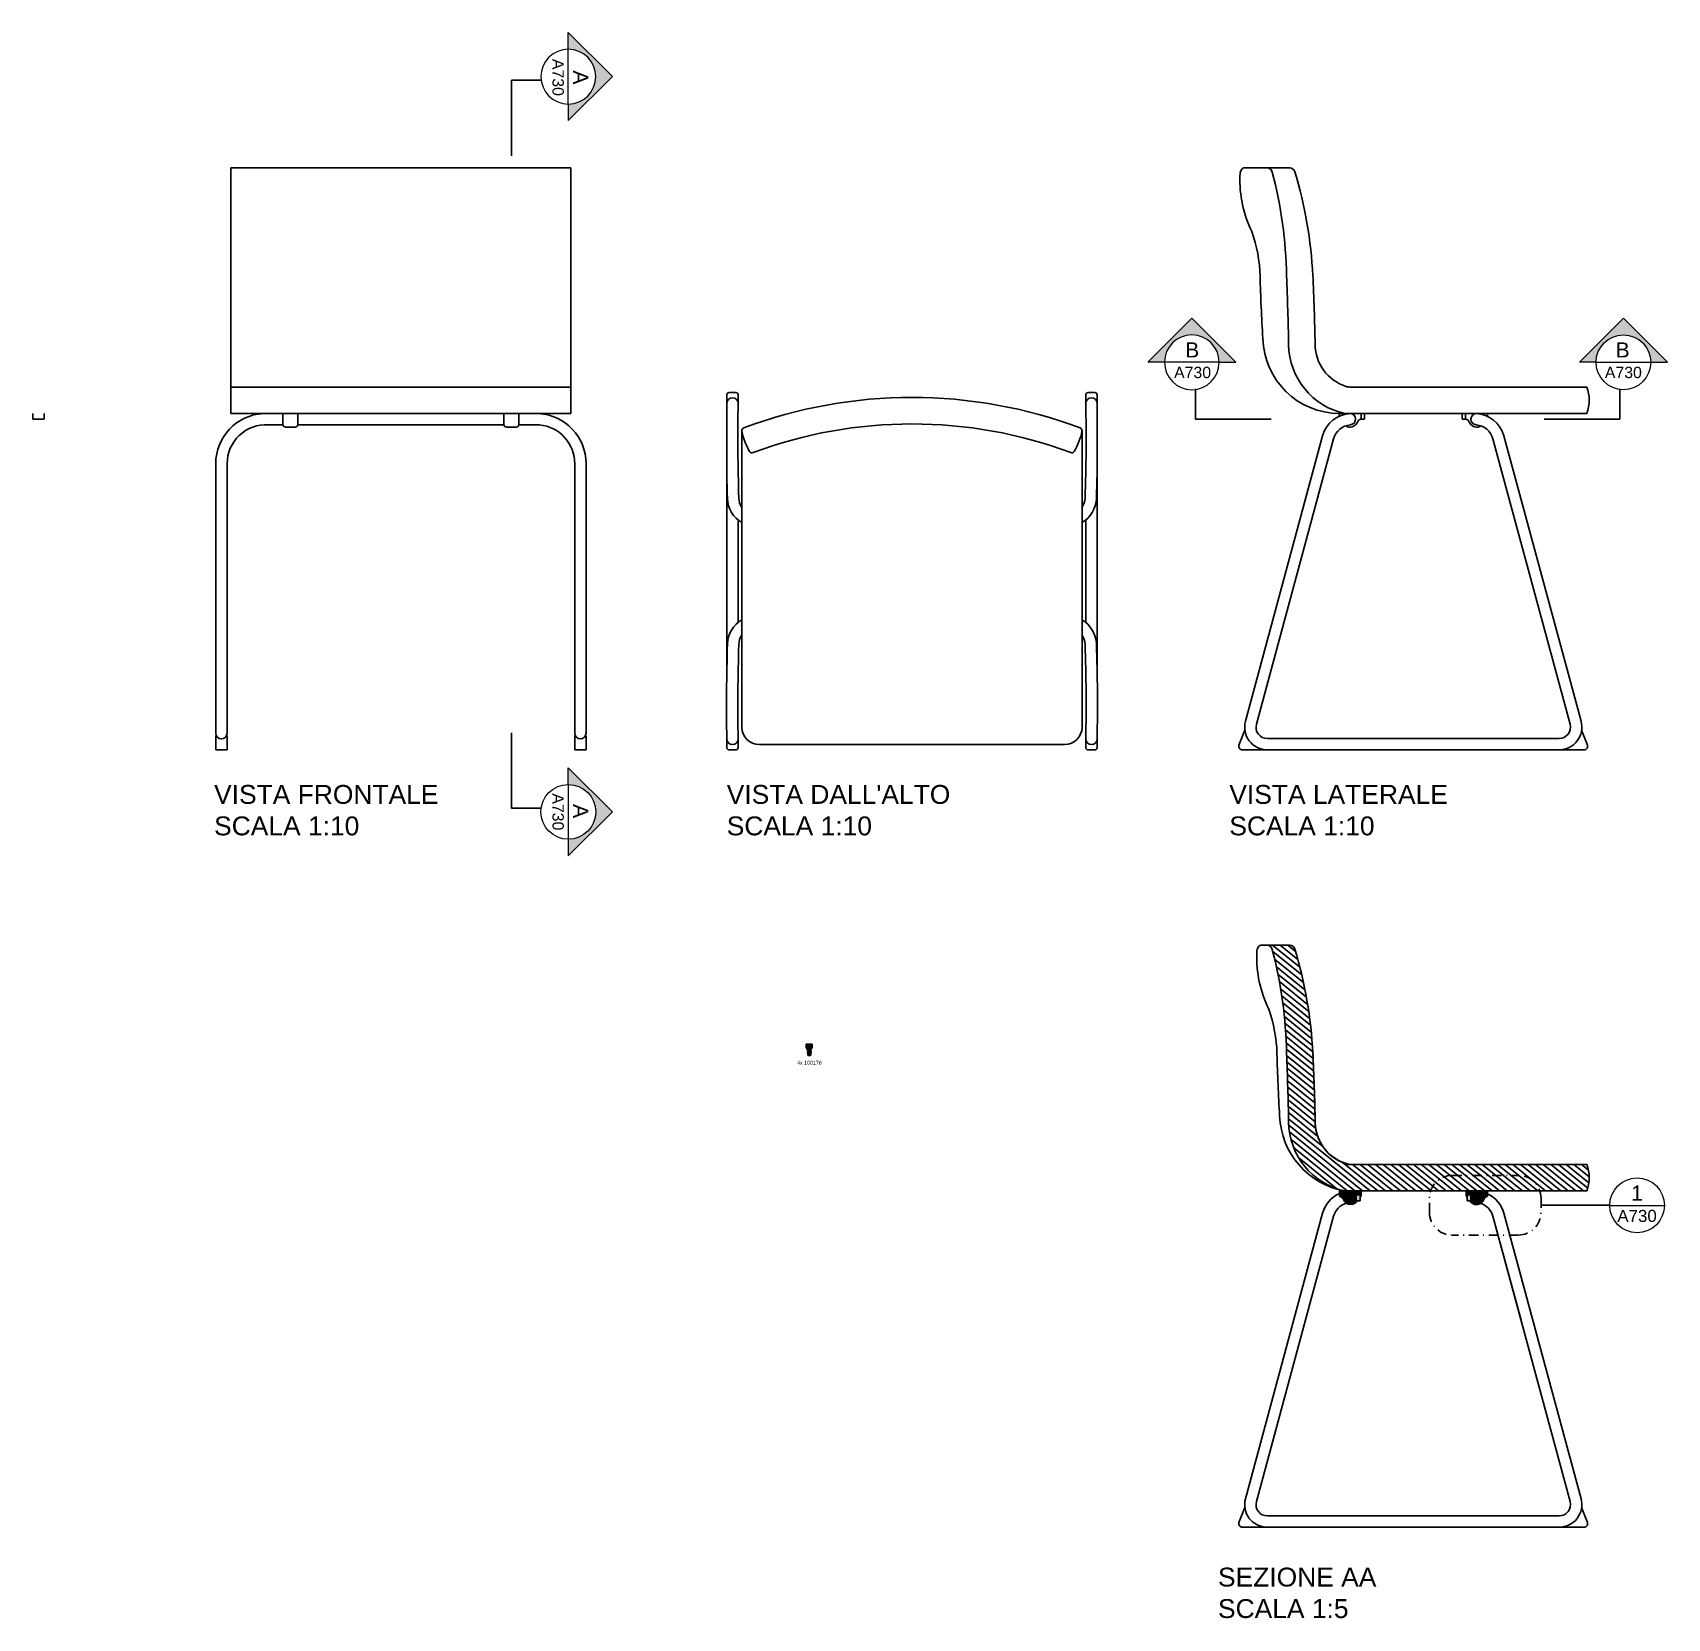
# Model space of a CAD drawing. Header units: millimetres. Extents: x 26 to 793, y -110 to 100.
# Drawn here: x 26 to 242.3, y -109.8 to 100 of the extents above; entities that cross this region are included whole.
import ezdxf
from ezdxf.enums import TextEntityAlignment as Align

# ---------------------------------------------------------------- set-up
doc = ezdxf.new("R2010")
doc.units = ezdxf.units.MM
doc.linetypes.add('TRATTOPUNTO2', pattern=[12.7, 6.35, -3.175, 0, -3.175])
doc.layers.add('A-ANNO-SYMB', color=202, linetype='Continuous', lineweight=18)
for name, color, linetype in [('CONTORNO SEZIONI', 26, 'TRATTOPUNTO2'), ('SIMBOLI', 201, 'Continuous'), ('VITI', 240, 'Continuous')]:
    doc.layers.add(name, color=color, linetype=linetype)
doc.styles.add('ARIAL', font='arial.ttf')
doc.styles.get("Standard").update_dxf_attribs({"font": 'arial.ttf'})

# ---------------------------------------------------------------- blocks, each defined once
blk = doc.blocks.new('SYMBOL')
at = {"layer": 'A-ANNO-SYMB', "linetype": 'Continuous', "lineweight": 20}
h = blk.add_hatch(color=256, dxfattribs=at)
h.dxf.hatch_style = 1
h.paths.add_polyline_path([(11.206, 4.948), (11.316, 4.948, -1), (11.678, 4.948), (11.788, 4.948), (11.497, 5.241)])
at = {"linetype": 'Continuous', "lineweight": 20}
blk.add_line((11.316, 4.948), (11.678, 4.948), dxfattribs=at)
at = {"layer": 'A-ANNO-SYMB', "linetype": 'Continuous', "lineweight": 20}
for p, q in [((11.206, 4.948), (11.497, 5.241)), ((11.788, 4.948), (11.497, 5.241)), ((11.316, 4.948), (11.206, 4.948)), ((11.678, 4.948), (11.788, 4.948))]:
    blk.add_line(p, q, dxfattribs=at)
blk.add_circle((11.497, 4.948), 0.181, dxfattribs=at)
for tag, p in [('TAVOLA', (11.497, 5.08)), ('SEZIONE', (11.497, 4.918))]:
    blk.add_attdef(tag, text='', height=0.1, dxfattribs=at).set_placement(p, align=Align.TOP_CENTER)
blk = doc.blocks.new('DETAGLI')
at = {"layer": 'A-ANNO-SYMB', "linetype": 'Continuous'}
blk.add_line((486.66, 356.17), (504.76, 356.17), dxfattribs=at)
blk.add_circle((495.71, 356.17), 9.05, dxfattribs=at)
for tag, p in [('TAVOLA', (495.71, 362.76)), ('SEZIONE', (495.71, 354.67))]:
    blk.add_attdef(tag, text='', height=5, dxfattribs=at).set_placement(p, align=Align.TOP_CENTER)

msp = doc.modelspace()

# ---------------------------------------------------------------- hatches: boundary and pattern name
h = msp.add_hatch()
h.set_pattern_fill('ANSI31', color=256, scale=0.2, angle=96)
h.paths.add_polyline_path([(213.8, -51.18), (222.56, -51.18, -0.321046), (225.4, -53.21), (231.61, -53.21, 0.19078), (231.61, -49.71), (200.25, -49.71, -0.078125), (199.77, -49.64, -0.144481), (197.01, -47.75, -0.168564), (195.68, -44.2, -0.006127), (195.67, -44.06, 0.002578), (195.56, -39.59, 0.003558), (195.38, -34.98, 0.058333), (193, -21.25, 0.3395), (192.27, -20.71), (189.31, -20.71, -0.358489), (189.99, -21.28, -0.060772), (191.89, -35.02, -0.005292), (192.17, -44.11, 0.350772), (199.62, -53.22), (200.25, -53.21), (201.75, -53.21), (210.96, -53.21, -0.321046)])
h.paths.add_polyline_path([(231.61, -49.71), (200.25, -49.71, -0.346927), (195.68, -44.2, 0.007116), (195.38, -34.98, 0.058333), (193, -21.25, 0.3395), (192.31, -20.71), (189.31, -20.71, -0.358489), (189.99, -21.28, -0.060772), (191.89, -35.02, -0.005292), (192.17, -44.11, 0.350772), (199.62, -53.22), (231.61, -53.21, 0.190721)])
h.paths.add_polyline_path([(213.8, -51.18, 0.321046), (210.96, -53.21), (225.4, -53.21, 0.321046), (222.56, -51.18)], flags=16)
h.paths.add_polyline_path([(231.61, -49.71), (200.25, -49.71, -0.078125), (199.77, -49.64, -0.144481), (197.01, -47.75, -0.168564), (195.68, -44.2, -0.006127), (195.67, -44.06, 0.002578), (195.56, -39.59, 0.003558), (195.38, -34.98, 0.058333), (193, -21.25, 0.325065), (192.31, -20.71), (189.31, -20.71, -0.358489), (189.99, -21.28, -0.060772), (191.89, -35.02, -0.005292), (192.17, -44.11, 0.350772), (199.62, -53.22), (200.25, -53.21), (201.75, -53.21), (210.96, -53.21, -0.321046), (213.8, -51.18), (222.56, -51.18, -0.321046), (225.4, -53.21), (231.61, -53.21, 0.19078)])
h = msp.add_hatch(color=240)
h.dxf.hatch_style = 1
h.paths.add_polyline_path([(129.14, -33.82), (128.34, -33.82), (128.34, -34.32), (129.14, -34.32)])
h = msp.add_hatch()
h.set_pattern_fill('ANSI31', color=256, scale=0.2, angle=96)
h.paths.add_polyline_path([(222.56, -51.18), (213.8, -51.18, 0.321046), (210.96, -53.21), (225.4, -53.21, 0.321046)])
h = msp.add_hatch()
h.set_pattern_fill('ANSI31', color=256, scale=0.05, angle=96)
h.paths.add_polyline_path([(201.09, -53.93), (201.12, -53.93), (201.12, -53.73), (201.62, -53.73), (201.62, -54.01, -0.037877), (201.75, -53.92), (201.75, -53.21), (200.25, -53.21), (198.92, -53.22), (198.92, -53.92, -0.217808), (199.45, -54.44, 0.277349), (200.37, -55.03, 0.251505), (201.23, -54.53), (201.12, -54.53), (201.12, -54.33), (201.09, -54.33, -7.364064)])
h.paths.add_polyline_path([(218.49, -53.21), (215.65, -53.21), (215.65, -53.92, -0.03793), (215.79, -54.01), (215.79, -53.73), (216.29, -53.73), (216.29, -53.93), (216.31, -53.93, -7.364064), (216.32, -54.33), (216.29, -54.33), (216.29, -54.53), (216.17, -54.53, 0.251505), (217.04, -55.03, 0.140077), (217.59, -54.85, 0.132138), (217.96, -54.44, -0.217808), (218.49, -53.92), (218.49, -53.6)])
h = msp.add_hatch()
h.set_pattern_fill('ANSI31', color=256, scale=0.029, angle=96)
h.paths.add_polyline_path([(201.09, -54.33), (201.05, -54.33), (201.05, -54.36), (201.04, -54.39), (201.03, -54.39), (201.02, -54.33), (200.95, -54.33), (200.96, -54.36), (200.95, -54.39), (200.93, -54.39), (200.92, -54.33), (200.85, -54.33), (200.85, -54.36), (200.84, -54.39), (200.83, -54.39), (200.82, -54.33), (200.77, -54.33, -0.01179), (200.76, -54.35), (200.76, -54.36), (200.75, -54.39), (200.73, -54.39), (200.73, -54.38, -3.243036), (200.74, -53.88), (200.75, -53.86), (200.76, -53.86), (200.77, -53.93), (200.85, -53.93), (200.84, -53.9), (200.85, -53.86), (200.87, -53.86), (200.88, -53.93), (200.94, -53.93), (200.94, -53.9), (200.95, -53.86), (200.96, -53.86), (200.97, -53.93), (201.05, -53.93), (201.04, -53.9), (201.05, -53.86), (201.07, -53.86, 6.303567)])
h.paths.add_polyline_path([(216.34, -53.86), (216.35, -53.86), (216.36, -53.9), (216.36, -53.93), (216.43, -53.93), (216.44, -53.86), (216.46, -53.86), (216.47, -53.9), (216.46, -53.93), (216.52, -53.93), (216.54, -53.86), (216.55, -53.86), (216.56, -53.9), (216.56, -53.93), (216.63, -53.93), (216.64, -53.86), (216.66, -53.86), (216.66, -53.88, -3.243036), (216.67, -54.38), (216.67, -54.39), (216.65, -54.39), (216.65, -54.36), (216.65, -54.35, -0.01179), (216.64, -54.33), (216.59, -54.33), (216.58, -54.39), (216.56, -54.39), (216.55, -54.36), (216.56, -54.33), (216.48, -54.33), (216.47, -54.39), (216.45, -54.39), (216.45, -54.36), (216.45, -54.33), (216.39, -54.33), (216.38, -54.39), (216.36, -54.39), (216.35, -54.36), (216.36, -54.33), (216.32, -54.33, 6.303567)])
h = msp.add_hatch(color=240)
h.dxf.hatch_style = 1
h.paths.add_polyline_path([(201.62, -53.73), (201.12, -53.73), (201.12, -54.53), (201.62, -54.53)])
h.paths.add_polyline_path([(216.29, -53.73), (215.79, -53.73), (215.79, -54.53), (216.29, -54.53)])

# ---------------------------------------------------------------- linework, layer by layer
for p, q in [((52.21, 82.13), (97.21, 82.13)), ((52.21, 49.63), (52.21, 82.13)), ((97.21, 49.63), (97.21, 82.13)), ((186.25, 82.13), (192.31, 82.13)), ((52.21, 53.13), (97.21, 53.13)), ((52.21, 53.13), (95.21, 53.13)), ((117.83, 52.1), (117.83, 50.95)), ((118.58, 52.4), (118.13, 52.4)), ((118.58, 52.4), (119.03, 52.4)), ((119.33, 52.1), (119.33, 50.95)), ((165.33, 52.1), (165.33, 50.95)), ((166.08, 52.4), (165.63, 52.4)), ((166.08, 52.4), (166.53, 52.4)), ((166.83, 52.1), (166.83, 50.95)), ((200.25, 53.13), (231.61, 53.13)), ((231.61, 53.13), (200.25, 53.13)), ((117.83, 50.95), (117.83, 44.7)), ((166.83, 50.95), (166.83, 44.7)), ((25.99, 48.9), (25.99, 49.63)), ((25.99, 48.9), (27.48, 48.9)), ((27.49, 48.9), (27.49, 49.63)), ((52.21, 49.63), (97.21, 49.63)), ((57.16, 48.15), (59.09, 48.15)), ((60.09, 49.63), (59.09, 49.63)), ((59.09, 49.63), (59.09, 48.15)), ((59.49, 47.83), (60.7, 47.83)), ((61.09, 48.15), (61.09, 49.63)), ((61.09, 48.15), (88.33, 48.14)), ((88.33, 48.15), (88.33, 49.63)), ((89.94, 47.83), (88.72, 47.83)), ((90.33, 49.63), (90.33, 48.15)), ((90.33, 48.14), (93.03, 48.13)), ((200.35, 49.63), (198.85, 49.63)), ((198.85, 49.63), (198.85, 49.26)), ((198.92, 49.63), (231.61, 49.63)), ((200.25, 49.63), (201.75, 49.63)), ((201.68, 48.9), (202.2, 48.9)), ((201.75, 49.63), (201.75, 48.93)), ((202.2, 48.9), (202.2, 49.63)), ((215.11, 48.9), (215.11, 49.63)), ((215.65, 48.9), (215.11, 48.9)), ((215.59, 49.62), (215.59, 48.93)), ((218.49, 49.63), (218.49, 49.25)), ((119.83, 8.13), (119.83, 47.37)), ((164.83, 47.38), (164.83, 8.13)), ((166.83, 47.36), (166.83, 47.36)), ((166.83, 47.36), (166.83, 47.36)), ((196.67, 46.68), (186.45, 8.92)), ((198.12, 46.28), (187.9, 8.52)), ((219.19, 46.28), (229.41, 8.52)), ((220.64, 46.68), (230.86, 8.92)), ((50.21, 7.33), (50.21, 42.98)), ((51.71, 43.02), (51.71, 7.33)), ((97.71, 43.02), (97.71, 7.33)), ((99.21, 42.98), (99.21, 7.33)), ((117.83, 41.93), (117.83, 15.73)), ((119.33, 41.84), (119.33, 41.81)), ((165.33, 41.84), (165.33, 41.81)), ((166.83, 41.93), (166.83, 15.73)), ((119.33, 35.54), (119.33, 22.03)), ((165.33, 35.54), (165.33, 22.03)), ((50.21, 5.13), (50.21, 6.95)), ((51.71, 6.95), (51.71, 5.13)), ((97.71, 6.95), (97.71, 5.13)), ((99.21, 5.13), (99.21, 6.95)), ((99.21, 6.95), (99.21, 5.13)), ((117.83, 5.43), (117.83, 6.58)), ((119.33, 5.43), (119.33, 6.58)), ((165.33, 5.43), (165.33, 6.58)), ((166.83, 5.43), (166.83, 6.58)), ((185.6, 5.76), (186.37, 7.74)), ((189.35, 6.63), (227.96, 6.63)), ((231.71, 5.76), (230.94, 7.74)), ((51.71, 5.13), (50.21, 5.13)), ((99.21, 5.13), (97.71, 5.13)), ((118.58, 5.13), (118.13, 5.13)), ((118.58, 5.13), (119.03, 5.13)), ((162.53, 5.83), (122.12, 5.83)), ((166.08, 5.13), (165.63, 5.13)), ((166.08, 5.13), (166.53, 5.13)), ((186.08, 5.13), (231.23, 5.13)), ((188.48, -20.71), (192.31, -20.71)), ((200.25, -49.71), (231.61, -49.71)), ((200.25, -53.21), (198.92, -53.22)), ((198.92, -53.22), (198.92, -53.92)), ((200.25, -53.21), (201.75, -53.21)), ((201.75, -53.21), (231.61, -53.21)), ((201.75, -53.21), (201.75, -53.91)), ((215.65, -53.92), (215.65, -53.21)), ((218.49, -53.22), (218.49, -53.6)), ((218.49, -53.6), (218.49, -53.92)), ((196.67, -56.17), (186.45, -93.93)), ((220.64, -56.17), (224.47, -70.33)), ((220.64, -56.17), (230.86, -93.93)), ((198.12, -56.56), (187.9, -94.32)), ((219.19, -56.56), (222.92, -70.33)), ((219.19, -56.56), (229.41, -94.32)), ((185.6, -97.08), (186.37, -95.11)), ((231.71, -97.08), (230.94, -95.11)), ((189.35, -96.21), (227.96, -96.21)), ((186.08, -97.71), (231.23, -97.71))]:
    msp.add_line(p, q)
for points in [[(185.73, 81.09, 0.124073), (187.3, 73.7, -0.078084), (188.39, 67.79)], [(185.73, 81.09, -0.033702), (185.75, 81.45, -0.121267), (186, 82, -0.091544)], [(189.99, 81.57, -0.060772), (191.89, 67.83, -1.813848)], [(193, 81.6, -0.058333), (195.38, 67.86)], [(188.39, 67.79, 0.009067), (188.75, 59.57, 0.40665), (198.92, 49.63, 0.370559)], [(191.89, 67.83, -0.005292), (192.17, 58.74, 0.350506), (199.61, 49.63, 0.334948)], [(195.39, 67.97, -0.005303), (195.67, 58.79, 0.323362), (199.77, 53.21, 0.323362)], [(231.61, 53.13, -0.19078), (231.61, 49.63, -1.073946)], [(164.58, 47.73, 0.180847), (120.07, 47.73)], [(163.36, 44.45, 0.180847), (121.3, 44.45, 0.180847)], [(199.74, 48, 0.142039), (200.3, 47.82)], [(201.75, 48.93, 0.217808), (201.22, 48.41, -0.277349), (200.3, 47.82, 6.393258)], [(215.59, 48.93, -0.217808), (216.12, 48.41, 0.277349), (217.04, 47.82, -6.393258)], [(217.59, 48, -0.140077), (217.04, 47.82)], [(187.96, -21.75, -0.033702), (187.98, -21.39, -0.121267), (188.23, -20.85, -0.091544)], [(231.61, -53.21), (199.62, -53.22, -0.350772), (192.17, -44.11, 0.005292), (191.89, -35.02, 0.060772), (189.99, -21.28, 0.358489), (189.31, -20.71), (192.31, -20.71, -0.3395), (193, -21.25, -0.058333), (195.38, -34.98, -0.007116), (195.68, -44.2, 0.346927), (200.25, -49.71), (231.61, -49.71, -0.190721), (231.61, -53.21, -0.418735)], [(189.99, -21.28, -0.060772), (191.89, -35.02, -1.813848)], [(193, -21.25, -0.058333), (195.38, -34.98)], [(187.96, -21.75, 0.124073), (189.53, -29.15, -0.078084), (190.62, -35.06)], [(190.62, -35.06, 0.009067), (190.98, -43.28, 0.353702), (199.62, -53.22, 0.370559)], [(191.89, -35.02, -0.005292), (192.17, -44.11, 0.350772), (199.62, -53.22, 0.334948)], [(195.39, -34.87, -0.005303), (195.67, -44.06, 0.323362), (199.77, -49.64, 0.323362)], [(231.61, -49.71, -0.19078), (231.61, -53.21, -1.073946)], [(198.92, -53.92, -0.217808), (199.45, -54.44, 0.277349), (200.37, -55.03, -6.393258)], [(201.75, -53.92, 0.03793), (201.61, -54.01, 0.03793)], [(215.65, -53.92, -0.03793), (215.79, -54.01, -0.03793)], [(218.49, -53.92, 0.217808), (217.96, -54.44, -0.277349), (217.04, -55.03, 6.393258)], [(201.23, -54.53, -0.251505), (200.37, -55.03)], [(216.17, -54.53, 0.251505), (217.04, -55.03)], [(217.59, -54.85, -0.140077), (217.04, -55.03)]]:
    msp.add_lwpolyline(points, format="xyb")
msp.add_circle((59.09, 48.15), 6.661338147750939e-16)
for centre, radius, start, end in [((186.25, 81.83), 0.3, 90, 145.5875), ((189.31, 81.43), 0.7, 11.1113, 90), ((192.29, 81.38), 0.747, 16.4802, 88.5104), ((118.13, 52.1), 0.3, 90, 180), ((119.03, 52.1), 0.3, 0, 90), ((165.63, 52.1), 0.3, 90, 180), ((166.53, 52.1), 0.3, 0, 90), ((200.25, 54.69), 1.56, 252.1313, 270), ((118.58, 50.95), 0.75, 0, 180), ((118.58, 50.95), 0.75, 0, 180), ((359.23, 46.38), 239.94, 178.9087, 181.8937), ((-74.57, 46.38), 239.94, 358.1063, 1.0913), ((166.08, 50.95), 0.75, 0, 180), ((166.08, 50.95), 0.75, 0, 180), ((56.87, 42.98), 6.66, 93.1691, 179.9962), ((56.87, 43), 5.15, 86.731, 180.2333), ((59.49, 48.23), 0.4, 192.3202, 270), ((60.7, 48.23), 0.4, 270, 347.6798), ((88.72, 48.23), 0.4, 192.3202, 270), ((89.94, 48.23), 0.4, 270, 347.6798), ((92.55, 42.98), 6.66, 0.0038, 86.8309), ((92.56, 43), 5.15, 359.7667, 84.7662), ((120.2, 47.37), 0.376, 110.5392, 189.9241), ((164.45, 47.37), 0.376, 350.0759, 69.4608), ((200.53, 45.63), 4, 92.4779, 164.8639), ((200.53, 45.63), 2.5, 94.5223, 164.8496), ((200.27, 48.88), 0.756, 272.431, 91.5431), ((217.04, 48.88), 0.756, 88.4569, 267.569), ((216.78, 45.63), 4, 15.1361, 87.5221), ((216.78, 45.63), 2.5, 15.1504, 85.4777), ((128.55, 49.03), 8.89, 191.1533, 209.866), ((156.1, 49.03), 8.89, 330.134, 348.8467), ((243.98, 43.32), 126.16, 179.3663, 182.2387), ((121.16, 44.8), 0.376, 211.7202, 290.5277), ((163.49, 44.8), 0.376, 249.4723, 328.2798), ((40.67, 43.32), 126.16, 357.7613, 0.6337), ((121.8, 38.54), 3.89, 182.2192, 239.4933), ((121.8, 38.54), 2.39, 182.2192, 214.2576), ((162.85, 38.54), 2.39, 325.7424, 357.7808), ((162.85, 38.54), 3.89, 300.5067, 357.7808), ((121.8, 18.99), 3.89, 120.5067, 177.7808), ((162.85, 18.99), 3.89, 2.2192, 59.4933), ((121.8, 18.99), 2.39, 145.7424, 177.7808), ((162.85, 18.99), 2.39, 2.2192, 34.2576), ((358.99, 11.16), 241.2, 178.1038, 181.0871), ((359.23, 11.15), 239.94, 178.1063, 181.0913), ((-74.57, 11.15), 239.94, 358.9087, 1.8937), ((-74.33, 11.16), 241.2, 358.9129, 1.8962), ((189.35, 8.13), 3, 164.8639, 270), ((227.96, 8.13), 3, 270, 15.1361), ((50.96, 7.33), 0.75, 180, 0), ((50.26, 6.95), 0.0485, 28.5328, 180), ((51.66, 6.95), 0.0485, 0, 151.4672), ((98.46, 7.33), 0.75, 180, 0), ((97.76, 6.95), 0.0485, 28.5328, 180), ((99.16, 6.95), 0.0485, 0, 151.4672), ((118.58, 6.58), 0.75, 180, 0), ((122.12, 8.13), 2.3, 180, 270), ((162.53, 8.13), 2.3, 270, 0), ((166.08, 6.58), 0.75, 180, 0), ((166.08, 6.58), 0.75, 180, 0), ((189.35, 8.13), 1.5, 164.8639, 270), ((227.96, 8.13), 1.5, 270, 15.1361), ((118.13, 5.43), 0.3, 180, 270), ((119.03, 5.43), 0.3, 270, 360), ((165.63, 5.43), 0.3, 180, 270), ((166.53, 5.43), 0.3, 270, 360), ((186.08, 5.63), 0.5, 152.4012, 270), ((231.23, 5.63), 0.5, 270, 27.5988), ((188.48, -21.01), 0.3, 90, 145.5875), ((189.31, -21.41), 0.7, 11.1113, 90), ((192.29, -21.46), 0.747, 16.4802, 88.5104), ((200.25, -48.16), 1.56, 252.1313, 270), ((200.53, -57.21), 4, 113.7407, 164.8639), ((200.37, -54.12), 0.75, 15.1146, 344.1819), ((200.37, -54.12), 0.45, 33.2509, 324.7017), ((217.04, -54.12), 0.75, 195.8181, 164.8854), ((217.04, -54.12), 0.45, 215.2983, 146.7491), ((216.78, -57.21), 4, 15.1361, 64.7708), ((200.53, -57.22), 2.5, 107.3974, 164.8496), ((200.37, -54.12), 0.45, 330.2779, 332.9797), ((217.04, -54.12), 0.45, 207.0203, 209.7221), ((216.78, -57.22), 2.5, 15.1504, 71.0539), ((189.35, -94.71), 3, 164.8639, 270), ((189.35, -94.71), 1.5, 164.8639, 270), ((227.96, -94.71), 3, 270, 15.1361), ((227.96, -94.71), 1.5, 270, 15.1361), ((186.08, -97.21), 0.5, 152.4012, 270), ((231.23, -97.21), 0.5, 270, 27.5988)]:
    msp.add_arc(centre, radius, start, end)
at = {"layer": 'CONTORNO SEZIONI', "ltscale": 0.2}
for points in [[(213.8, -51.18), (222.56, -51.18)], [(210.8, -56.06), (210.8, -54.18)], [(225.56, -54.18), (225.56, -56.06)], [(222.56, -59.06), (213.8, -59.06)]]:
    msp.add_lwpolyline(points, dxfattribs=at)
for centre, start, end in [((213.8, -54.18), 90, 180), ((222.56, -54.18), 0, 90), ((213.8, -56.06), 180, 270), ((222.56, -56.06), 270, 0)]:
    msp.add_arc(centre, 3, start, end, dxfattribs=at)
at = {"layer": 'SIMBOLI'}
for p, q in [((93.32, 93.72), (89.32, 93.72)), ((89.32, 93.72), (89.33, 83.72)), ((179.83, 52.87), (179.84, 48.87)), ((235.99, 52.87), (235.99, 48.87)), ((179.84, 48.87), (189.84, 48.88)), ((235.99, 48.87), (225.99, 48.88)), ((89.32, -2.6), (89.33, 7.4)), ((93.32, -2.6), (89.32, -2.6)), ((225.56, -55.12), (234.65, -55.12))]:
    msp.add_line(p, q, dxfattribs=at)
at = {"layer": 'VITI'}
for p, q in [((128.34, -33.82), (128.34, -34.32)), ((128.34, -33.82), (129.14, -33.82)), ((128.34, -34.32), (129.14, -34.32)), ((128.48, -34.37), (128.74, -34.32)), ((128.48, -34.38), (128.48, -34.37)), ((128.48, -34.38), (128.52, -34.39)), ((128.48, -34.47), (128.97, -34.38)), ((128.48, -34.49), (128.48, -34.47)), ((128.48, -34.57), (128.97, -34.48)), ((128.48, -34.49), (128.52, -34.5)), ((128.48, -34.58), (128.48, -34.57)), ((128.48, -34.58), (128.52, -34.59)), ((128.48, -34.67), (128.97, -34.58)), ((128.99, -33.82), (128.49, -33.82)), ((128.99, -34.32), (128.49, -34.32)), ((128.91, -34.32), (128.52, -34.39)), ((129.01, -34.41), (128.52, -34.5)), ((129.01, -34.5), (128.52, -34.59)), ((128.54, -34.32), (128.54, -34.36)), ((128.54, -34.39), (128.54, -34.46)), ((128.54, -34.49), (128.54, -34.56)), ((128.54, -34.59), (128.54, -34.66)), ((128.94, -34.32), (128.94, -34.39)), ((128.94, -34.42), (128.94, -34.48)), ((128.94, -34.51), (128.94, -34.59)), ((128.97, -34.38), (129.01, -34.39)), ((128.97, -34.48), (129.01, -34.49)), ((128.97, -34.58), (129.01, -34.59)), ((129.01, -34.39), (129.01, -34.41)), ((129.01, -34.49), (129.01, -34.5)), ((129.01, -34.59), (129.01, -34.61)), ((129.14, -34.32), (129.14, -33.82)), ((128.48, -34.69), (128.48, -34.67)), ((128.48, -34.77), (128.97, -34.68)), ((128.48, -34.69), (128.52, -34.7)), ((128.48, -34.78), (128.48, -34.77)), ((128.48, -34.78), (128.52, -34.79)), ((128.48, -34.87), (128.97, -34.78)), ((128.48, -34.89), (128.48, -34.87)), ((128.48, -34.97), (128.97, -34.88)), ((128.48, -34.89), (128.52, -34.9)), ((128.48, -34.98), (128.48, -34.97)), ((128.48, -34.98), (128.52, -34.99)), ((128.48, -35.07), (128.97, -34.98)), ((128.48, -35.09), (128.48, -35.07)), ((128.48, -35.17), (128.97, -35.08)), ((128.48, -35.09), (128.52, -35.1)), ((128.48, -35.18), (128.48, -35.17)), ((128.48, -35.18), (128.52, -35.19)), ((129.01, -34.61), (128.52, -34.7)), ((129.01, -34.7), (128.52, -34.79)), ((129.01, -34.81), (128.52, -34.9)), ((129.01, -34.9), (128.52, -34.99)), ((129.01, -35.01), (128.52, -35.1)), ((129.01, -35.1), (128.52, -35.19)), ((128.54, -34.69), (128.54, -34.76)), ((128.54, -34.79), (128.54, -34.86)), ((128.54, -34.89), (128.54, -34.96)), ((128.54, -34.99), (128.54, -35.06)), ((128.54, -35.09), (128.54, -35.16)), ((128.54, -35.19), (128.54, -35.25)), ((128.54, -35.25), (128.94, -35.25)), ((128.88, -35.32), (128.61, -35.32)), ((128.76, -35.22), (128.77, -35.2)), ((128.76, -35.22), (128.8, -35.23)), ((128.77, -35.2), (128.97, -35.17)), ((129.01, -35.19), (128.8, -35.23)), ((128.94, -34.62), (128.94, -34.68)), ((128.94, -34.71), (128.94, -34.79)), ((128.94, -34.91), (128.94, -34.99)), ((128.94, -35.02), (128.94, -35.08)), ((128.94, -35.11), (128.94, -35.17)), ((128.94, -35.2), (128.94, -35.25)), ((128.97, -34.68), (129.01, -34.69)), ((128.97, -34.78), (129.01, -34.79)), ((128.97, -34.88), (129.01, -34.89)), ((128.97, -34.98), (129.01, -34.99)), ((128.97, -35.08), (129.01, -35.09)), ((128.97, -35.17), (129.01, -35.18)), ((129.01, -34.69), (129.01, -34.7)), ((129.01, -34.79), (129.01, -34.81)), ((129.01, -34.89), (129.01, -34.9)), ((129.01, -34.99), (129.01, -35.01)), ((129.01, -35.09), (129.01, -35.1)), ((129.01, -35.18), (129.01, -35.19)), ((200.12, -54.26), (200.12, -53.99)), ((200.25, -53.93), (200.18, -53.93)), ((200.18, -53.93), (200.18, -54.33)), ((200.25, -53.86), (200.24, -53.9)), ((200.33, -54.39), (200.24, -53.9)), ((200.25, -53.86), (200.27, -53.86)), ((200.27, -53.86), (200.36, -54.36)), ((200.34, -53.93), (200.28, -53.93)), ((200.35, -53.86), (200.34, -53.9)), ((200.43, -54.39), (200.34, -53.9)), ((200.35, -53.86), (200.36, -53.86)), ((200.36, -53.86), (200.45, -54.36)), ((200.45, -53.93), (200.37, -53.93)), ((200.45, -53.86), (200.44, -53.9)), ((200.53, -54.39), (200.44, -53.9)), ((200.45, -53.86), (200.47, -53.86)), ((200.47, -53.86), (200.56, -54.36)), ((200.54, -53.93), (200.48, -53.93)), ((200.55, -53.86), (200.54, -53.9)), ((200.63, -54.39), (200.54, -53.9)), ((200.55, -53.86), (200.56, -53.86)), ((200.56, -53.86), (200.65, -54.36)), ((200.65, -53.93), (200.57, -53.93)), ((200.65, -53.86), (200.64, -53.9)), ((200.73, -54.39), (200.64, -53.9)), ((200.65, -53.86), (200.67, -53.86)), ((200.67, -53.86), (200.76, -54.36)), ((200.74, -53.93), (200.68, -53.93)), ((200.75, -53.86), (200.74, -53.9)), ((200.83, -54.39), (200.74, -53.9)), ((200.75, -53.86), (200.76, -53.86)), ((200.76, -53.86), (200.85, -54.36)), ((200.85, -53.93), (200.77, -53.93)), ((200.85, -53.86), (200.84, -53.9)), ((200.93, -54.39), (200.84, -53.9)), ((200.85, -53.86), (200.87, -53.86)), ((200.87, -53.86), (200.96, -54.36)), ((200.94, -53.93), (200.88, -53.93)), ((200.95, -53.86), (200.94, -53.9)), ((201.03, -54.39), (200.94, -53.9)), ((200.95, -53.86), (200.96, -53.86)), ((200.96, -53.86), (201.05, -54.36)), ((201.05, -53.93), (200.97, -53.93)), ((201.05, -53.86), (201.04, -53.9)), ((201.12, -54.29), (201.04, -53.9)), ((201.05, -53.86), (201.07, -53.86)), ((201.07, -53.86), (201.12, -54.12)), ((201.12, -53.93), (201.08, -53.93)), ((201.62, -53.73), (201.12, -53.73)), ((201.12, -53.73), (201.12, -54.53)), ((201.12, -54.38), (201.12, -53.88)), ((201.62, -53.73), (201.62, -54.53)), ((201.62, -54.38), (201.62, -53.88)), ((215.79, -53.73), (216.29, -53.73)), ((215.79, -53.73), (215.79, -54.53)), ((215.79, -54.38), (215.79, -53.88)), ((216.29, -53.73), (216.29, -54.53)), ((216.34, -53.86), (216.29, -54.12)), ((216.29, -54.38), (216.29, -53.88)), ((216.29, -54.29), (216.36, -53.9)), ((216.29, -53.93), (216.32, -53.93)), ((216.35, -53.86), (216.34, -53.86)), ((216.35, -53.86), (216.36, -53.9)), ((216.44, -53.86), (216.35, -54.36)), ((216.36, -53.93), (216.43, -53.93)), ((216.38, -54.39), (216.47, -53.9)), ((216.46, -53.86), (216.44, -53.86)), ((216.54, -53.86), (216.45, -54.36)), ((216.46, -53.86), (216.47, -53.9)), ((216.46, -53.93), (216.52, -53.93)), ((216.47, -54.39), (216.56, -53.9)), ((216.55, -53.86), (216.54, -53.86)), ((216.55, -53.86), (216.56, -53.9)), ((216.64, -53.86), (216.55, -54.36)), ((216.56, -53.93), (216.63, -53.93)), ((216.58, -54.39), (216.67, -53.9)), ((216.66, -53.86), (216.64, -53.86)), ((216.74, -53.86), (216.65, -54.36)), ((216.66, -53.86), (216.67, -53.9)), ((216.66, -53.93), (216.72, -53.93)), ((216.67, -54.39), (216.76, -53.9)), ((216.75, -53.86), (216.74, -53.86)), ((216.75, -53.86), (216.76, -53.9)), ((216.84, -53.86), (216.75, -54.36)), ((216.76, -53.93), (216.83, -53.93)), ((216.78, -54.39), (216.87, -53.9)), ((216.86, -53.86), (216.84, -53.86)), ((216.94, -53.86), (216.85, -54.36)), ((216.86, -53.86), (216.87, -53.9)), ((216.86, -53.93), (216.92, -53.93)), ((216.87, -54.39), (216.96, -53.9)), ((216.95, -53.86), (216.94, -53.86)), ((216.95, -53.86), (216.96, -53.9)), ((217.04, -53.86), (216.95, -54.36)), ((216.96, -53.93), (217.03, -53.93)), ((216.98, -54.39), (217.07, -53.9)), ((217.06, -53.86), (217.04, -53.86)), ((217.14, -53.86), (217.05, -54.36)), ((217.06, -53.86), (217.07, -53.9)), ((217.06, -53.93), (217.12, -53.93)), ((217.07, -54.39), (217.16, -53.9)), ((217.15, -53.86), (217.14, -53.86)), ((217.15, -53.86), (217.16, -53.9)), ((217.16, -53.93), (217.22, -53.93)), ((217.22, -53.93), (217.22, -54.33)), ((217.29, -54.26), (217.29, -53.99)), ((200.23, -54.33), (200.18, -54.33)), ((200.22, -54.15), (200.21, -54.19)), ((200.24, -54.39), (200.21, -54.19)), ((200.22, -54.15), (200.23, -54.15)), ((200.23, -54.15), (200.27, -54.36)), ((200.26, -54.39), (200.24, -54.39)), ((200.32, -54.33), (200.26, -54.33)), ((200.27, -54.36), (200.26, -54.39)), ((200.35, -54.39), (200.33, -54.39)), ((200.42, -54.33), (200.35, -54.33)), ((200.36, -54.36), (200.35, -54.39)), ((200.44, -54.39), (200.43, -54.39)), ((200.45, -54.36), (200.44, -54.39)), ((200.52, -54.33), (200.45, -54.33)), ((200.55, -54.39), (200.53, -54.39)), ((200.56, -54.36), (200.55, -54.39)), ((200.64, -54.39), (200.63, -54.39)), ((200.65, -54.36), (200.64, -54.39)), ((200.72, -54.33), (200.65, -54.33)), ((200.75, -54.39), (200.73, -54.39)), ((200.82, -54.33), (200.75, -54.33)), ((200.76, -54.36), (200.75, -54.39)), ((200.84, -54.39), (200.83, -54.39)), ((200.85, -54.36), (200.84, -54.39)), ((200.92, -54.33), (200.85, -54.33)), ((200.95, -54.39), (200.93, -54.39)), ((201.02, -54.33), (200.95, -54.33)), ((200.96, -54.36), (200.95, -54.39)), ((201.04, -54.39), (201.03, -54.39)), ((201.05, -54.36), (201.04, -54.39)), ((201.12, -54.33), (201.05, -54.33)), ((201.12, -54.53), (201.62, -54.53)), ((216.29, -54.53), (215.79, -54.53)), ((216.29, -54.33), (216.36, -54.33)), ((216.35, -54.36), (216.36, -54.39)), ((216.36, -54.39), (216.38, -54.39)), ((216.39, -54.33), (216.45, -54.33)), ((216.45, -54.36), (216.45, -54.39)), ((216.45, -54.39), (216.47, -54.39)), ((216.48, -54.33), (216.56, -54.33)), ((216.55, -54.36), (216.56, -54.39)), ((216.56, -54.39), (216.58, -54.39)), ((216.59, -54.33), (216.65, -54.33)), ((216.65, -54.36), (216.65, -54.39)), ((216.65, -54.39), (216.67, -54.39)), ((216.68, -54.33), (216.76, -54.33)), ((216.75, -54.36), (216.76, -54.39)), ((216.76, -54.39), (216.78, -54.39)), ((216.85, -54.36), (216.85, -54.39)), ((216.85, -54.39), (216.87, -54.39)), ((216.88, -54.33), (216.96, -54.33)), ((216.95, -54.36), (216.96, -54.39)), ((216.96, -54.39), (216.98, -54.39)), ((216.99, -54.33), (217.05, -54.33)), ((217.05, -54.36), (217.05, -54.39)), ((217.05, -54.39), (217.07, -54.39)), ((217.08, -54.33), (217.14, -54.33)), ((217.17, -54.15), (217.14, -54.36)), ((217.14, -54.36), (217.14, -54.39)), ((217.14, -54.39), (217.16, -54.39)), ((217.16, -54.39), (217.2, -54.19)), ((217.19, -54.15), (217.17, -54.15)), ((217.17, -54.33), (217.22, -54.33)), ((217.19, -54.15), (217.2, -54.19))]:
    msp.add_line(p, q, dxfattribs=at)
for centre, start, end in [((128.72, -35.15), 211.5211, 238.4789), ((128.77, -35.15), 301.5211, 328.4789), ((200.29, -54.1), 121.5211, 148.4789), ((217.12, -54.1), 31.5211, 58.4789), ((200.29, -54.15), 211.5211, 238.4789), ((217.12, -54.15), 301.5211, 328.4789)]:
    msp.add_arc(centre, 0.202, start, end, dxfattribs=at)

# ---------------------------------------------------------------- block references
at = {"layer": 'SIMBOLI', "linetype": 'Continuous', "lineweight": 20}
ref = msp.add_blockref('SYMBOL', (-2.1, -135.75), dxfattribs=dict(at, xscale=-20, yscale=20, zscale=20, rotation=270))
ref.add_attrib('SEZIONE', 'A', dxfattribs={"layer": '0', "linetype": 'Continuous', "lineweight": 20, "height": 2, "rotation": 270, "style": 'ARIAL'}).set_placement((99.5, 94.09), align=Align.TOP_CENTER)
ref.add_attrib('TAVOLA', 'A730', dxfattribs={"layer": '0', "linetype": 'Continuous', "lineweight": 20, "height": 1.5, "rotation": 270, "style": 'ARIAL'}).set_placement((96.26, 94.09), align=Align.TOP_CENTER)
ref = msp.add_blockref('SYMBOL', (409.3, -42.56), dxfattribs=dict(at, xscale=-20, yscale=20, zscale=20))
ref.add_attrib('SEZIONE', 'B', dxfattribs={"layer": '0', "linetype": 'Continuous', "lineweight": 20, "height": 2, "style": 'ARIAL'}).set_placement((179.41, 59.04), align=Align.TOP_CENTER)
ref.add_attrib('TAVOLA', 'A730', dxfattribs={"layer": '0', "linetype": 'Continuous', "lineweight": 20, "height": 1.5, "style": 'ARIAL'}).set_placement((179.46, 55.81), align=Align.TOP_CENTER)
ref = msp.add_blockref('SYMBOL', (6.52, -42.56), dxfattribs=dict(at, xscale=20, yscale=20, zscale=20))
ref.add_attrib('SEZIONE', 'B', dxfattribs={"layer": '0', "linetype": 'Continuous', "lineweight": 20, "height": 2, "style": 'ARIAL'}).set_placement((236.36, 59.04), align=Align.TOP_CENTER)
ref.add_attrib('TAVOLA', 'A730', dxfattribs={"layer": '0', "linetype": 'Continuous', "lineweight": 20, "height": 1.5, "style": 'ARIAL'}).set_placement((236.46, 55.81), align=Align.TOP_CENTER)
ref = msp.add_blockref('SYMBOL', (-2.1, 226.87), dxfattribs=dict(at, xscale=20, yscale=20, zscale=20, rotation=270))
ref.add_attrib('SEZIONE', 'A', dxfattribs={"layer": '0', "linetype": 'Continuous', "lineweight": 20, "height": 2, "rotation": 270, "style": 'ARIAL'}).set_placement((99.5, -2.97), align=Align.TOP_CENTER)
ref.add_attrib('TAVOLA', 'A730', dxfattribs={"layer": '0', "linetype": 'Continuous', "lineweight": 20, "height": 1.5, "rotation": 270, "style": 'ARIAL'}).set_placement((96.26, -3.07), align=Align.TOP_CENTER)
at = {"layer": 'SIMBOLI'}
ref = msp.add_blockref('DETAGLI', (39.99, -197.59), dxfattribs=dict(at, xscale=0.4, yscale=0.4, zscale=0.4))
ref.add_attrib('SEZIONE', 'A730', dxfattribs={"layer": 'A-ANNO-SYMB', "linetype": 'Continuous', "height": 1.6, "style": 'ARIAL'}).set_placement((238.27, -55.72), align=Align.TOP_CENTER)
ref.add_attrib('TAVOLA', '1', dxfattribs={"layer": 'A-ANNO-SYMB', "linetype": 'Continuous', "height": 2, "style": 'ARIAL'}).set_placement((238.27, -52.49), align=Align.TOP_CENTER)

# ---------------------------------------------------------------- texts
at = {"attachment_point": 1}
for s, width, heights, insert, char_height in [('VISTA FRONTALE\\PSCALA 1:10', 39.891, [12.37], (49.99, 0.49), 2.5), ("VISTA DALL'ALTO\\PSCALA 1:10", 35.3453, [10.85], (117.82, 0.49), 2.5), ('VISTA LATERALE\\PSCALA 1:10', 42.9214, [16.45], (184.32, 0.49), 2.5), ('4x 100176', 18.7145, [0], (127.13, -36), 0.5), ('SEZIONE AA\\PSCALA 1:5', 77.5948, [0], (182.82, -103.05), 2.5)]:
    msp.add_mtext_dynamic_manual_height_columns(s, width=width, gutter_width=12.5, heights=heights, dxfattribs=dict(at, insert=insert, char_height=char_height))

doc.saveas('drawing.dxf')
